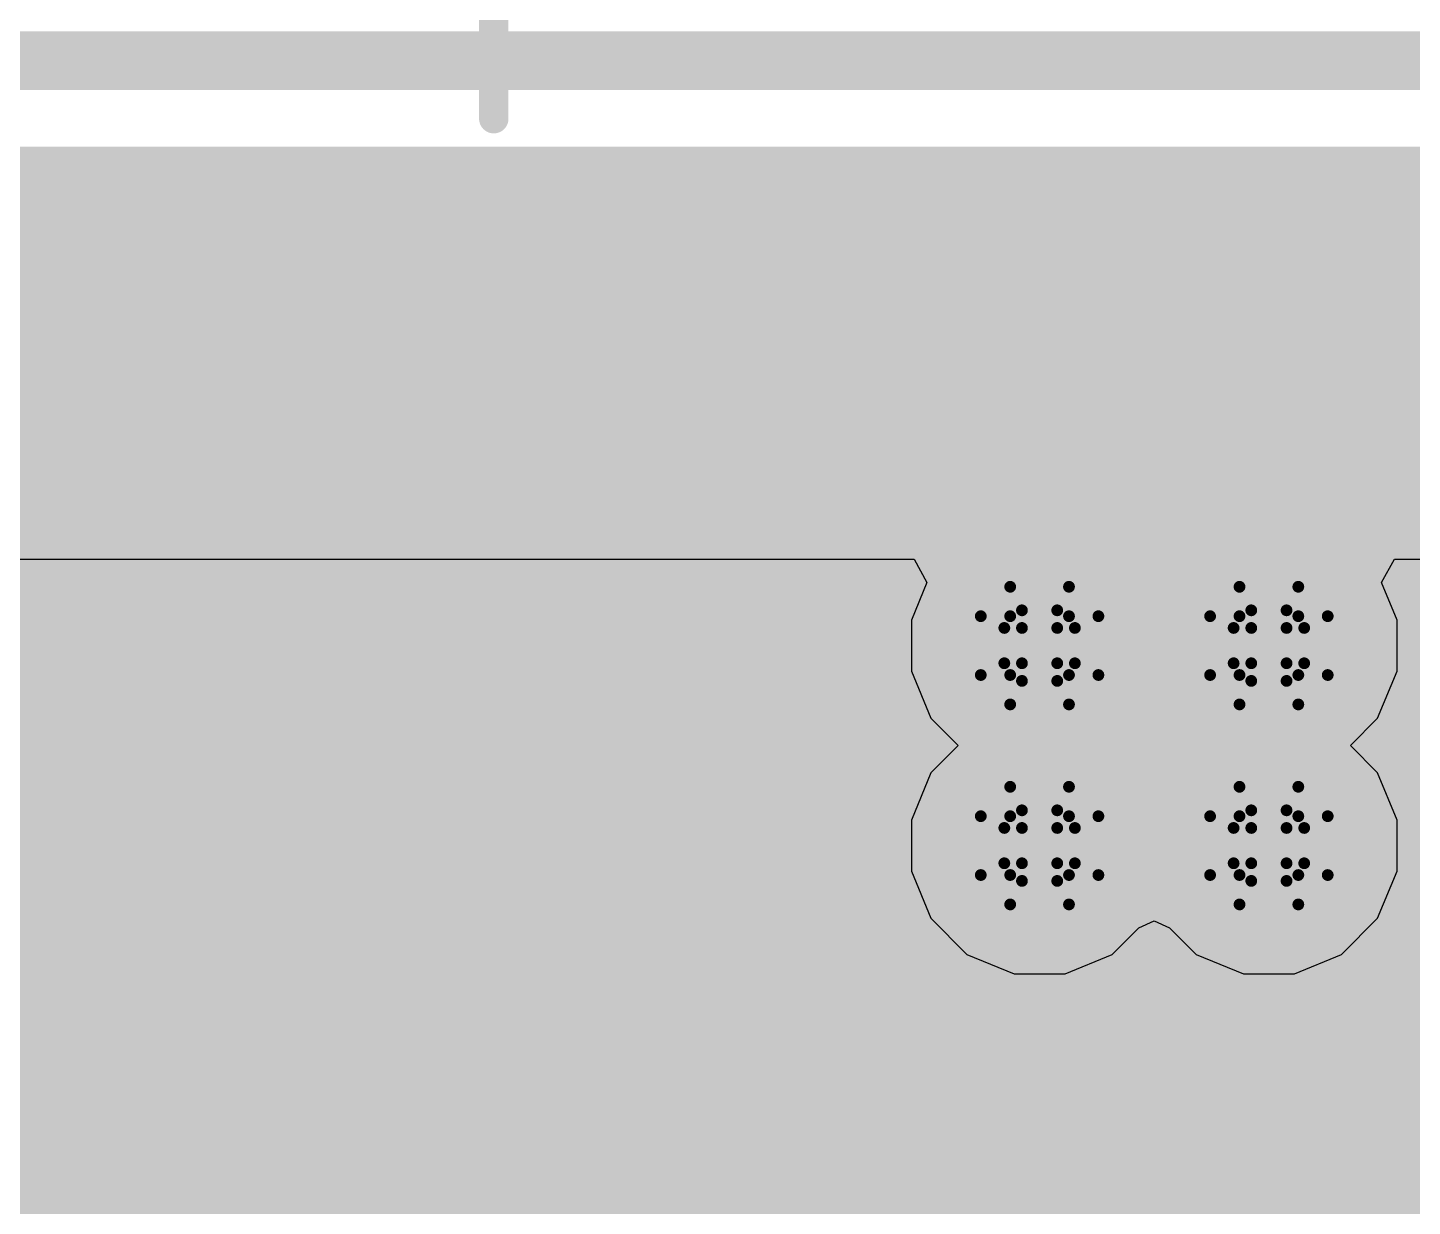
# Model space of a CAD drawing. Header units: inches. Extents: x -4 to 5258, y -4 to 5281.
# Drawn here: x 78.42 to 84.4, y 35.45 to 40.54 of the extents above; entities that cross this region are included whole.
import ezdxf

# ---------------------------------------------------------------- set-up
doc = ezdxf.new("R2010")
doc.units = ezdxf.units.IN
for name, color, linetype in [('Bottom Layer', 5, 'Continuous'), ('Bottom Solder', 6, 'Continuous'), ('Drill Drawing', 1, 'Continuous'), ('Layer 1', 16, 'Continuous'), ('Layer 2', 76, 'Continuous'), ('Top Layer', 1, 'Continuous'), ('Top Overlay', 2, 'Continuous'), ('Top Paste', 8, 'Continuous'), ('Top Solder', 216, 'Continuous'), ('Via Holes', 16, 'Continuous')]:
    doc.layers.add(name, color=color, linetype=linetype)

# ---------------------------------------------------------------- blocks, each defined once
blk = doc.blocks.new('SVZ1VM101E09E00RAXXX_263')
at = {"layer": 'Top Layer'}
blk.add_hatch(color=1, dxfattribs=at).paths.add_polyline_path([(0.92, 0.6), (4.42, 0.6), (4.42, -0.6), (0.92, -0.6)])
at = {"layer": 'Top Paste'}
blk.add_hatch(color=8, dxfattribs=at).paths.add_polyline_path([(0.92, 0.6), (4.42, 0.6), (4.42, -0.6), (0.92, -0.6)])
at = {"layer": 'Top Solder'}
blk.add_hatch(color=216, dxfattribs=at).paths.add_polyline_path([(0.8692, 0.6508), (4.4708, 0.6508), (4.4708, -0.6508), (0.8692, -0.6508)])
at = {"layer": 'Top Overlay'}
for points in [[(3.302, 0.8311, 0.127, 0.127, 0), (3.302, 3.302, 0.127, 0.127, 0)], [(3.302, -3.302, 0.127, 0.127, 0), (3.302, -0.8311, 0.127, 0.127, 0)], [(-2.032, -3.302, 0.127, 0.127, 0), (3.302, -3.302, 0.127, 0.127, 0)]]:
    blk.add_lwpolyline(points, format="xyseb", dxfattribs=at)
for points in [[(3.2702, 0.8311, 0.0635, 0.0635, 1), (3.3338, 0.8311, 0.0635, 0.0635, 1)], [(3.2702, -0.8311, 0.0635, 0.0635, 1), (3.3338, -0.8311, 0.0635, 0.0635, 1)], [(3.2702, -3.302, 0.0635, 0.0635, 1), (3.3338, -3.302, 0.0635, 0.0635, 1)], [(3.2702, -3.302, 0.0635, 0.0635, 1), (3.3338, -3.302, 0.0635, 0.0635, 1)]]:
    blk.add_lwpolyline(points, format="xyseb", close=True, dxfattribs=at)

msp = doc.modelspace()

# ---------------------------------------------------------------- hatches: boundary and pattern name
at = {"layer": 'Bottom Layer'}
h = msp.add_hatch(color=5, dxfattribs=at)
edge = h.paths.add_edge_path()
edge.add_arc((82.7924, 37.8691), 0.3, 0, 360)
h = msp.add_hatch(color=5, dxfattribs=at)
edge = h.paths.add_edge_path()
edge.add_arc((83.783, 37.8691), 0.3, 0, 360)
h = msp.add_hatch(color=5, dxfattribs=at)
edge = h.paths.add_edge_path()
edge.add_arc((82.7924, 37.0055), 0.3, 0, 360)
h = msp.add_hatch(color=5, dxfattribs=at)
edge = h.paths.add_edge_path()
edge.add_arc((83.783, 37.0055), 0.3, 0, 360)
at = {"layer": 'Bottom Solder'}
h = msp.add_hatch(color=6, dxfattribs=at)
edge = h.paths.add_edge_path()
edge.add_arc((82.7924, 37.8691), 0.4016, 0, 360)
h = msp.add_hatch(color=6, dxfattribs=at)
edge = h.paths.add_edge_path()
edge.add_arc((83.783, 37.8691), 0.4016, 0, 360)
h = msp.add_hatch(color=6, dxfattribs=at)
edge = h.paths.add_edge_path()
edge.add_arc((82.7924, 37.0055), 0.4016, 0, 360)
h = msp.add_hatch(color=6, dxfattribs=at)
edge = h.paths.add_edge_path()
edge.add_arc((83.783, 37.0055), 0.4016, 0, 360)
at = {"layer": 'Layer 1'}
h = msp.add_hatch(color=16, dxfattribs=at)
edge = h.paths.add_edge_path()
edge.add_arc((82.7924, 37.8691), 0.3, 0, 360)
h = msp.add_hatch(color=16, dxfattribs=at)
edge = h.paths.add_edge_path()
edge.add_arc((83.783, 37.8691), 0.3, 0, 360)
h = msp.add_hatch(color=16, dxfattribs=at)
edge = h.paths.add_edge_path()
edge.add_arc((82.7924, 37.0055), 0.3, 0, 360)
h = msp.add_hatch(color=16, dxfattribs=at)
edge = h.paths.add_edge_path()
edge.add_arc((83.783, 37.0055), 0.3, 0, 360)
at = {"layer": 'Layer 2'}
h = msp.add_hatch(color=76, dxfattribs=at)
edge = h.paths.add_edge_path()
edge.add_arc((82.7924, 37.8691), 0.3, 0, 360)
h = msp.add_hatch(color=76, dxfattribs=at)
edge = h.paths.add_edge_path()
edge.add_arc((83.783, 37.8691), 0.3, 0, 360)
h = msp.add_hatch(color=76, dxfattribs=at)
edge = h.paths.add_edge_path()
edge.add_arc((82.7924, 37.0055), 0.3, 0, 360)
h = msp.add_hatch(color=76, dxfattribs=at)
edge = h.paths.add_edge_path()
edge.add_arc((83.783, 37.0055), 0.3, 0, 360)
at = {"layer": 'Top Layer'}
msp.add_hatch(color=1, dxfattribs=at).paths.add_polyline_path([(84.4678, 39.9132), (76.8809, 39.9132), (76.8809, 31.1401), (84.4678, 31.1401)])
h = msp.add_hatch(color=1, dxfattribs=at)
edge = h.paths.add_edge_path()
edge.add_arc((82.7924, 37.8691), 0.3, 0, 360)
h = msp.add_hatch(color=1, dxfattribs=at)
edge = h.paths.add_edge_path()
edge.add_arc((83.783, 37.8691), 0.3, 0, 360)
h = msp.add_hatch(color=1, dxfattribs=at)
edge = h.paths.add_edge_path()
edge.add_arc((82.7924, 37.0055), 0.3, 0, 360)
h = msp.add_hatch(color=1, dxfattribs=at)
edge = h.paths.add_edge_path()
edge.add_arc((83.783, 37.0055), 0.3, 0, 360)
at = {"layer": 'Top Solder'}
h = msp.add_hatch(color=216, dxfattribs=at)
edge = h.paths.add_edge_path()
edge.add_arc((82.7924, 37.8691), 0.4016, 0, 360)
h = msp.add_hatch(color=216, dxfattribs=at)
edge = h.paths.add_edge_path()
edge.add_arc((83.783, 37.8691), 0.4016, 0, 360)
h = msp.add_hatch(color=216, dxfattribs=at)
edge = h.paths.add_edge_path()
edge.add_arc((82.7924, 37.0055), 0.4016, 0, 360)
h = msp.add_hatch(color=216, dxfattribs=at)
edge = h.paths.add_edge_path()
edge.add_arc((83.783, 37.0055), 0.4016, 0, 360)
at = {"layer": 'Via Holes'}
h = msp.add_hatch(color=7, dxfattribs=at)
edge = h.paths.add_edge_path()
edge.add_arc((82.7924, 37.8691), 0.15, 0, 360)
h = msp.add_hatch(color=7, dxfattribs=at)
edge = h.paths.add_edge_path()
edge.add_arc((83.783, 37.8691), 0.15, 0, 360)
h = msp.add_hatch(color=7, dxfattribs=at)
edge = h.paths.add_edge_path()
edge.add_arc((82.7924, 37.0055), 0.15, 0, 360)
h = msp.add_hatch(color=7, dxfattribs=at)
edge = h.paths.add_edge_path()
edge.add_arc((83.783, 37.0055), 0.15, 0, 360)

# ---------------------------------------------------------------- linework, layer by layer
at = {"layer": 'Drill Drawing'}
for points in [[(82.6654, 37.9961, 0.0508, 0.0508, 0), (82.6654, 38.1231, 0.0508, 0.0508, 0)], [(82.6654, 38.1231, 0.0508, 0.0508, 0), (82.9194, 38.1231, 0.0508, 0.0508, 0)], [(82.9194, 37.9961, 0.0508, 0.0508, 0), (82.9194, 38.1231, 0.0508, 0.0508, 0)], [(83.656, 37.9961, 0.0508, 0.0508, 0), (83.656, 38.1231, 0.0508, 0.0508, 0)], [(83.656, 38.1231, 0.0508, 0.0508, 0), (83.91, 38.1231, 0.0508, 0.0508, 0)], [(83.91, 37.9961, 0.0508, 0.0508, 0), (83.91, 38.1231, 0.0508, 0.0508, 0)], [(82.7162, 37.9453, 0.0508, 0.0508, 0), (82.7162, 38.0215, 0.0508, 0.0508, 0)], [(82.7162, 38.0215, 0.0508, 0.0508, 0), (82.8686, 38.0215, 0.0508, 0.0508, 0)], [(82.8686, 37.9453, 0.0508, 0.0508, 0), (82.8686, 38.0215, 0.0508, 0.0508, 0)], [(83.7068, 37.9453, 0.0508, 0.0508, 0), (83.7068, 38.0215, 0.0508, 0.0508, 0)], [(83.7068, 38.0215, 0.0508, 0.0508, 0), (83.8592, 38.0215, 0.0508, 0.0508, 0)], [(83.8592, 37.9453, 0.0508, 0.0508, 0), (83.8592, 38.0215, 0.0508, 0.0508, 0)], [(82.5384, 37.7421, 0.0508, 0.0508, 0), (82.5384, 37.9961, 0.0508, 0.0508, 0)], [(82.5384, 37.9961, 0.0508, 0.0508, 0), (82.6654, 37.9961, 0.0508, 0.0508, 0)], [(82.9194, 37.9961, 0.0508, 0.0508, 0), (83.0464, 37.9961, 0.0508, 0.0508, 0)], [(83.0464, 37.7421, 0.0508, 0.0508, 0), (83.0464, 37.9961, 0.0508, 0.0508, 0)], [(83.529, 37.7421, 0.0508, 0.0508, 0), (83.529, 37.9961, 0.0508, 0.0508, 0)], [(83.529, 37.9961, 0.0508, 0.0508, 0), (83.656, 37.9961, 0.0508, 0.0508, 0)], [(83.91, 37.9961, 0.0508, 0.0508, 0), (84.037, 37.9961, 0.0508, 0.0508, 0)], [(84.037, 37.7421, 0.0508, 0.0508, 0), (84.037, 37.9961, 0.0508, 0.0508, 0)], [(82.64, 37.7929, 0.0508, 0.0508, 0), (82.64, 37.9453, 0.0508, 0.0508, 0)], [(82.64, 37.9453, 0.0508, 0.0508, 0), (82.7162, 37.9453, 0.0508, 0.0508, 0)], [(82.8686, 37.9453, 0.0508, 0.0508, 0), (82.9448, 37.9453, 0.0508, 0.0508, 0)], [(82.9448, 37.7929, 0.0508, 0.0508, 0), (82.9448, 37.9453, 0.0508, 0.0508, 0)], [(83.6306, 37.7929, 0.0508, 0.0508, 0), (83.6306, 37.9453, 0.0508, 0.0508, 0)], [(83.6306, 37.9453, 0.0508, 0.0508, 0), (83.7068, 37.9453, 0.0508, 0.0508, 0)], [(83.8592, 37.9453, 0.0508, 0.0508, 0), (83.9354, 37.9453, 0.0508, 0.0508, 0)], [(83.9354, 37.7929, 0.0508, 0.0508, 0), (83.9354, 37.9453, 0.0508, 0.0508, 0)], [(82.64, 37.7929, 0.0508, 0.0508, 0), (82.7162, 37.7929, 0.0508, 0.0508, 0)], [(82.7162, 37.7167, 0.0508, 0.0508, 0), (82.7162, 37.7929, 0.0508, 0.0508, 0)], [(82.8686, 37.7929, 0.0508, 0.0508, 0), (82.9448, 37.7929, 0.0508, 0.0508, 0)], [(82.8686, 37.7167, 0.0508, 0.0508, 0), (82.8686, 37.7929, 0.0508, 0.0508, 0)], [(83.6306, 37.7929, 0.0508, 0.0508, 0), (83.7068, 37.7929, 0.0508, 0.0508, 0)], [(83.7068, 37.7167, 0.0508, 0.0508, 0), (83.7068, 37.7929, 0.0508, 0.0508, 0)], [(83.8592, 37.7929, 0.0508, 0.0508, 0), (83.9354, 37.7929, 0.0508, 0.0508, 0)], [(83.8592, 37.7167, 0.0508, 0.0508, 0), (83.8592, 37.7929, 0.0508, 0.0508, 0)], [(82.5384, 37.7421, 0.0508, 0.0508, 0), (82.6654, 37.7421, 0.0508, 0.0508, 0)], [(82.6654, 37.6151, 0.0508, 0.0508, 0), (82.6654, 37.7421, 0.0508, 0.0508, 0)], [(82.7162, 37.7167, 0.0508, 0.0508, 0), (82.8686, 37.7167, 0.0508, 0.0508, 0)], [(82.9194, 37.7421, 0.0508, 0.0508, 0), (83.0464, 37.7421, 0.0508, 0.0508, 0)], [(82.9194, 37.6151, 0.0508, 0.0508, 0), (82.9194, 37.7421, 0.0508, 0.0508, 0)], [(83.529, 37.7421, 0.0508, 0.0508, 0), (83.656, 37.7421, 0.0508, 0.0508, 0)], [(83.656, 37.6151, 0.0508, 0.0508, 0), (83.656, 37.7421, 0.0508, 0.0508, 0)], [(83.7068, 37.7167, 0.0508, 0.0508, 0), (83.8592, 37.7167, 0.0508, 0.0508, 0)], [(83.91, 37.7421, 0.0508, 0.0508, 0), (84.037, 37.7421, 0.0508, 0.0508, 0)], [(83.91, 37.6151, 0.0508, 0.0508, 0), (83.91, 37.7421, 0.0508, 0.0508, 0)], [(82.6654, 37.6151, 0.0508, 0.0508, 0), (82.9194, 37.6151, 0.0508, 0.0508, 0)], [(83.656, 37.6151, 0.0508, 0.0508, 0), (83.91, 37.6151, 0.0508, 0.0508, 0)], [(82.6654, 37.1325, 0.0508, 0.0508, 0), (82.6654, 37.2595, 0.0508, 0.0508, 0)], [(82.6654, 37.2595, 0.0508, 0.0508, 0), (82.9194, 37.2595, 0.0508, 0.0508, 0)], [(82.9194, 37.1325, 0.0508, 0.0508, 0), (82.9194, 37.2595, 0.0508, 0.0508, 0)], [(83.656, 37.1325, 0.0508, 0.0508, 0), (83.656, 37.2595, 0.0508, 0.0508, 0)], [(83.656, 37.2595, 0.0508, 0.0508, 0), (83.91, 37.2595, 0.0508, 0.0508, 0)], [(83.91, 37.1325, 0.0508, 0.0508, 0), (83.91, 37.2595, 0.0508, 0.0508, 0)], [(82.5384, 36.8785, 0.0508, 0.0508, 0), (82.5384, 37.1325, 0.0508, 0.0508, 0)], [(82.5384, 37.1325, 0.0508, 0.0508, 0), (82.6654, 37.1325, 0.0508, 0.0508, 0)], [(82.7162, 37.0817, 0.0508, 0.0508, 0), (82.7162, 37.1579, 0.0508, 0.0508, 0)], [(82.7162, 37.1579, 0.0508, 0.0508, 0), (82.8686, 37.1579, 0.0508, 0.0508, 0)], [(82.8686, 37.0817, 0.0508, 0.0508, 0), (82.8686, 37.1579, 0.0508, 0.0508, 0)], [(82.9194, 37.1325, 0.0508, 0.0508, 0), (83.0464, 37.1325, 0.0508, 0.0508, 0)], [(83.0464, 36.8785, 0.0508, 0.0508, 0), (83.0464, 37.1325, 0.0508, 0.0508, 0)], [(83.529, 36.8785, 0.0508, 0.0508, 0), (83.529, 37.1325, 0.0508, 0.0508, 0)], [(83.529, 37.1325, 0.0508, 0.0508, 0), (83.656, 37.1325, 0.0508, 0.0508, 0)], [(83.7068, 37.0817, 0.0508, 0.0508, 0), (83.7068, 37.1579, 0.0508, 0.0508, 0)], [(83.7068, 37.1579, 0.0508, 0.0508, 0), (83.8592, 37.1579, 0.0508, 0.0508, 0)], [(83.8592, 37.0817, 0.0508, 0.0508, 0), (83.8592, 37.1579, 0.0508, 0.0508, 0)], [(83.91, 37.1325, 0.0508, 0.0508, 0), (84.037, 37.1325, 0.0508, 0.0508, 0)], [(84.037, 36.8785, 0.0508, 0.0508, 0), (84.037, 37.1325, 0.0508, 0.0508, 0)], [(82.64, 36.9293, 0.0508, 0.0508, 0), (82.64, 37.0817, 0.0508, 0.0508, 0)], [(82.64, 37.0817, 0.0508, 0.0508, 0), (82.7162, 37.0817, 0.0508, 0.0508, 0)], [(82.8686, 37.0817, 0.0508, 0.0508, 0), (82.9448, 37.0817, 0.0508, 0.0508, 0)], [(82.9448, 36.9293, 0.0508, 0.0508, 0), (82.9448, 37.0817, 0.0508, 0.0508, 0)], [(83.6306, 36.9293, 0.0508, 0.0508, 0), (83.6306, 37.0817, 0.0508, 0.0508, 0)], [(83.6306, 37.0817, 0.0508, 0.0508, 0), (83.7068, 37.0817, 0.0508, 0.0508, 0)], [(83.8592, 37.0817, 0.0508, 0.0508, 0), (83.9354, 37.0817, 0.0508, 0.0508, 0)], [(83.9354, 36.9293, 0.0508, 0.0508, 0), (83.9354, 37.0817, 0.0508, 0.0508, 0)], [(82.5384, 36.8785, 0.0508, 0.0508, 0), (82.6654, 36.8785, 0.0508, 0.0508, 0)], [(82.64, 36.9293, 0.0508, 0.0508, 0), (82.7162, 36.9293, 0.0508, 0.0508, 0)], [(82.6654, 36.7515, 0.0508, 0.0508, 0), (82.6654, 36.8785, 0.0508, 0.0508, 0)], [(82.7162, 36.8531, 0.0508, 0.0508, 0), (82.7162, 36.9293, 0.0508, 0.0508, 0)], [(82.8686, 36.9293, 0.0508, 0.0508, 0), (82.9448, 36.9293, 0.0508, 0.0508, 0)], [(82.8686, 36.8531, 0.0508, 0.0508, 0), (82.8686, 36.9293, 0.0508, 0.0508, 0)], [(82.9194, 36.8785, 0.0508, 0.0508, 0), (83.0464, 36.8785, 0.0508, 0.0508, 0)], [(82.9194, 36.7515, 0.0508, 0.0508, 0), (82.9194, 36.8785, 0.0508, 0.0508, 0)], [(83.529, 36.8785, 0.0508, 0.0508, 0), (83.656, 36.8785, 0.0508, 0.0508, 0)], [(83.6306, 36.9293, 0.0508, 0.0508, 0), (83.7068, 36.9293, 0.0508, 0.0508, 0)], [(83.656, 36.7515, 0.0508, 0.0508, 0), (83.656, 36.8785, 0.0508, 0.0508, 0)], [(83.7068, 36.8531, 0.0508, 0.0508, 0), (83.7068, 36.9293, 0.0508, 0.0508, 0)], [(83.8592, 36.9293, 0.0508, 0.0508, 0), (83.9354, 36.9293, 0.0508, 0.0508, 0)], [(83.8592, 36.8531, 0.0508, 0.0508, 0), (83.8592, 36.9293, 0.0508, 0.0508, 0)], [(83.91, 36.8785, 0.0508, 0.0508, 0), (84.037, 36.8785, 0.0508, 0.0508, 0)], [(83.91, 36.7515, 0.0508, 0.0508, 0), (83.91, 36.8785, 0.0508, 0.0508, 0)], [(82.7162, 36.8531, 0.0508, 0.0508, 0), (82.8686, 36.8531, 0.0508, 0.0508, 0)], [(83.7068, 36.8531, 0.0508, 0.0508, 0), (83.8592, 36.8531, 0.0508, 0.0508, 0)], [(82.6654, 36.7515, 0.0508, 0.0508, 0), (82.9194, 36.7515, 0.0508, 0.0508, 0)], [(83.656, 36.7515, 0.0508, 0.0508, 0), (83.91, 36.7515, 0.0508, 0.0508, 0)]]:
    msp.add_lwpolyline(points, format="xyseb", dxfattribs=at)
for points in [[(82.6527, 38.1231, 0.0254, 0.0254, 1), (82.6781, 38.1231, 0.0254, 0.0254, 1)], [(82.6527, 38.1231, 0.0254, 0.0254, 1), (82.6781, 38.1231, 0.0254, 0.0254, 1)], [(82.9067, 38.1231, 0.0254, 0.0254, 1), (82.9321, 38.1231, 0.0254, 0.0254, 1)], [(82.9067, 38.1231, 0.0254, 0.0254, 1), (82.9321, 38.1231, 0.0254, 0.0254, 1)], [(83.6433, 38.1231, 0.0254, 0.0254, 1), (83.6687, 38.1231, 0.0254, 0.0254, 1)], [(83.6433, 38.1231, 0.0254, 0.0254, 1), (83.6687, 38.1231, 0.0254, 0.0254, 1)], [(83.8973, 38.1231, 0.0254, 0.0254, 1), (83.9227, 38.1231, 0.0254, 0.0254, 1)], [(83.8973, 38.1231, 0.0254, 0.0254, 1), (83.9227, 38.1231, 0.0254, 0.0254, 1)], [(82.7035, 38.0215, 0.0254, 0.0254, 1), (82.7289, 38.0215, 0.0254, 0.0254, 1)], [(82.7035, 38.0215, 0.0254, 0.0254, 1), (82.7289, 38.0215, 0.0254, 0.0254, 1)], [(82.8559, 38.0215, 0.0254, 0.0254, 1), (82.8813, 38.0215, 0.0254, 0.0254, 1)], [(82.8559, 38.0215, 0.0254, 0.0254, 1), (82.8813, 38.0215, 0.0254, 0.0254, 1)], [(83.6941, 38.0215, 0.0254, 0.0254, 1), (83.7195, 38.0215, 0.0254, 0.0254, 1)], [(83.6941, 38.0215, 0.0254, 0.0254, 1), (83.7195, 38.0215, 0.0254, 0.0254, 1)], [(83.8465, 38.0215, 0.0254, 0.0254, 1), (83.8719, 38.0215, 0.0254, 0.0254, 1)], [(83.8465, 38.0215, 0.0254, 0.0254, 1), (83.8719, 38.0215, 0.0254, 0.0254, 1)], [(82.5257, 37.9961, 0.0254, 0.0254, 1), (82.5511, 37.9961, 0.0254, 0.0254, 1)], [(82.5257, 37.9961, 0.0254, 0.0254, 1), (82.5511, 37.9961, 0.0254, 0.0254, 1)], [(82.6527, 37.9961, 0.0254, 0.0254, 1), (82.6781, 37.9961, 0.0254, 0.0254, 1)], [(82.6527, 37.9961, 0.0254, 0.0254, 1), (82.6781, 37.9961, 0.0254, 0.0254, 1)], [(82.9067, 37.9961, 0.0254, 0.0254, 1), (82.9321, 37.9961, 0.0254, 0.0254, 1)], [(82.9067, 37.9961, 0.0254, 0.0254, 1), (82.9321, 37.9961, 0.0254, 0.0254, 1)], [(83.0337, 37.9961, 0.0254, 0.0254, 1), (83.0591, 37.9961, 0.0254, 0.0254, 1)], [(83.0337, 37.9961, 0.0254, 0.0254, 1), (83.0591, 37.9961, 0.0254, 0.0254, 1)], [(83.5163, 37.9961, 0.0254, 0.0254, 1), (83.5417, 37.9961, 0.0254, 0.0254, 1)], [(83.5163, 37.9961, 0.0254, 0.0254, 1), (83.5417, 37.9961, 0.0254, 0.0254, 1)], [(83.6433, 37.9961, 0.0254, 0.0254, 1), (83.6687, 37.9961, 0.0254, 0.0254, 1)], [(83.6433, 37.9961, 0.0254, 0.0254, 1), (83.6687, 37.9961, 0.0254, 0.0254, 1)], [(83.8973, 37.9961, 0.0254, 0.0254, 1), (83.9227, 37.9961, 0.0254, 0.0254, 1)], [(83.8973, 37.9961, 0.0254, 0.0254, 1), (83.9227, 37.9961, 0.0254, 0.0254, 1)], [(84.0243, 37.9961, 0.0254, 0.0254, 1), (84.0497, 37.9961, 0.0254, 0.0254, 1)], [(84.0243, 37.9961, 0.0254, 0.0254, 1), (84.0497, 37.9961, 0.0254, 0.0254, 1)], [(82.6273, 37.9453, 0.0254, 0.0254, 1), (82.6527, 37.9453, 0.0254, 0.0254, 1)], [(82.6273, 37.9453, 0.0254, 0.0254, 1), (82.6527, 37.9453, 0.0254, 0.0254, 1)], [(82.7035, 37.9453, 0.0254, 0.0254, 1), (82.7289, 37.9453, 0.0254, 0.0254, 1)], [(82.7035, 37.9453, 0.0254, 0.0254, 1), (82.7289, 37.9453, 0.0254, 0.0254, 1)], [(82.8559, 37.9453, 0.0254, 0.0254, 1), (82.8813, 37.9453, 0.0254, 0.0254, 1)], [(82.8559, 37.9453, 0.0254, 0.0254, 1), (82.8813, 37.9453, 0.0254, 0.0254, 1)], [(82.9321, 37.9453, 0.0254, 0.0254, 1), (82.9575, 37.9453, 0.0254, 0.0254, 1)], [(82.9321, 37.9453, 0.0254, 0.0254, 1), (82.9575, 37.9453, 0.0254, 0.0254, 1)], [(83.6179, 37.9453, 0.0254, 0.0254, 1), (83.6433, 37.9453, 0.0254, 0.0254, 1)], [(83.6179, 37.9453, 0.0254, 0.0254, 1), (83.6433, 37.9453, 0.0254, 0.0254, 1)], [(83.6941, 37.9453, 0.0254, 0.0254, 1), (83.7195, 37.9453, 0.0254, 0.0254, 1)], [(83.6941, 37.9453, 0.0254, 0.0254, 1), (83.7195, 37.9453, 0.0254, 0.0254, 1)], [(83.8465, 37.9453, 0.0254, 0.0254, 1), (83.8719, 37.9453, 0.0254, 0.0254, 1)], [(83.8465, 37.9453, 0.0254, 0.0254, 1), (83.8719, 37.9453, 0.0254, 0.0254, 1)], [(83.9227, 37.9453, 0.0254, 0.0254, 1), (83.9481, 37.9453, 0.0254, 0.0254, 1)], [(83.9227, 37.9453, 0.0254, 0.0254, 1), (83.9481, 37.9453, 0.0254, 0.0254, 1)], [(82.6273, 37.7929, 0.0254, 0.0254, 1), (82.6527, 37.7929, 0.0254, 0.0254, 1)], [(82.6273, 37.7929, 0.0254, 0.0254, 1), (82.6527, 37.7929, 0.0254, 0.0254, 1)], [(82.7035, 37.7929, 0.0254, 0.0254, 1), (82.7289, 37.7929, 0.0254, 0.0254, 1)], [(82.7035, 37.7929, 0.0254, 0.0254, 1), (82.7289, 37.7929, 0.0254, 0.0254, 1)], [(82.8559, 37.7929, 0.0254, 0.0254, 1), (82.8813, 37.7929, 0.0254, 0.0254, 1)], [(82.8559, 37.7929, 0.0254, 0.0254, 1), (82.8813, 37.7929, 0.0254, 0.0254, 1)], [(82.9321, 37.7929, 0.0254, 0.0254, 1), (82.9575, 37.7929, 0.0254, 0.0254, 1)], [(82.9321, 37.7929, 0.0254, 0.0254, 1), (82.9575, 37.7929, 0.0254, 0.0254, 1)], [(83.6179, 37.7929, 0.0254, 0.0254, 1), (83.6433, 37.7929, 0.0254, 0.0254, 1)], [(83.6179, 37.7929, 0.0254, 0.0254, 1), (83.6433, 37.7929, 0.0254, 0.0254, 1)], [(83.6941, 37.7929, 0.0254, 0.0254, 1), (83.7195, 37.7929, 0.0254, 0.0254, 1)], [(83.6941, 37.7929, 0.0254, 0.0254, 1), (83.7195, 37.7929, 0.0254, 0.0254, 1)], [(83.8465, 37.7929, 0.0254, 0.0254, 1), (83.8719, 37.7929, 0.0254, 0.0254, 1)], [(83.8465, 37.7929, 0.0254, 0.0254, 1), (83.8719, 37.7929, 0.0254, 0.0254, 1)], [(83.9227, 37.7929, 0.0254, 0.0254, 1), (83.9481, 37.7929, 0.0254, 0.0254, 1)], [(83.9227, 37.7929, 0.0254, 0.0254, 1), (83.9481, 37.7929, 0.0254, 0.0254, 1)], [(82.5257, 37.7421, 0.0254, 0.0254, 1), (82.5511, 37.7421, 0.0254, 0.0254, 1)], [(82.5257, 37.7421, 0.0254, 0.0254, 1), (82.5511, 37.7421, 0.0254, 0.0254, 1)], [(82.6527, 37.7421, 0.0254, 0.0254, 1), (82.6781, 37.7421, 0.0254, 0.0254, 1)], [(82.6527, 37.7421, 0.0254, 0.0254, 1), (82.6781, 37.7421, 0.0254, 0.0254, 1)], [(82.7035, 37.7167, 0.0254, 0.0254, 1), (82.7289, 37.7167, 0.0254, 0.0254, 1)], [(82.7035, 37.7167, 0.0254, 0.0254, 1), (82.7289, 37.7167, 0.0254, 0.0254, 1)], [(82.8559, 37.7167, 0.0254, 0.0254, 1), (82.8813, 37.7167, 0.0254, 0.0254, 1)], [(82.8559, 37.7167, 0.0254, 0.0254, 1), (82.8813, 37.7167, 0.0254, 0.0254, 1)], [(82.9067, 37.7421, 0.0254, 0.0254, 1), (82.9321, 37.7421, 0.0254, 0.0254, 1)], [(82.9067, 37.7421, 0.0254, 0.0254, 1), (82.9321, 37.7421, 0.0254, 0.0254, 1)], [(83.0337, 37.7421, 0.0254, 0.0254, 1), (83.0591, 37.7421, 0.0254, 0.0254, 1)], [(83.0337, 37.7421, 0.0254, 0.0254, 1), (83.0591, 37.7421, 0.0254, 0.0254, 1)], [(83.5163, 37.7421, 0.0254, 0.0254, 1), (83.5417, 37.7421, 0.0254, 0.0254, 1)], [(83.5163, 37.7421, 0.0254, 0.0254, 1), (83.5417, 37.7421, 0.0254, 0.0254, 1)], [(83.6433, 37.7421, 0.0254, 0.0254, 1), (83.6687, 37.7421, 0.0254, 0.0254, 1)], [(83.6433, 37.7421, 0.0254, 0.0254, 1), (83.6687, 37.7421, 0.0254, 0.0254, 1)], [(83.6941, 37.7167, 0.0254, 0.0254, 1), (83.7195, 37.7167, 0.0254, 0.0254, 1)], [(83.6941, 37.7167, 0.0254, 0.0254, 1), (83.7195, 37.7167, 0.0254, 0.0254, 1)], [(83.8465, 37.7167, 0.0254, 0.0254, 1), (83.8719, 37.7167, 0.0254, 0.0254, 1)], [(83.8465, 37.7167, 0.0254, 0.0254, 1), (83.8719, 37.7167, 0.0254, 0.0254, 1)], [(83.8973, 37.7421, 0.0254, 0.0254, 1), (83.9227, 37.7421, 0.0254, 0.0254, 1)], [(83.8973, 37.7421, 0.0254, 0.0254, 1), (83.9227, 37.7421, 0.0254, 0.0254, 1)], [(84.0243, 37.7421, 0.0254, 0.0254, 1), (84.0497, 37.7421, 0.0254, 0.0254, 1)], [(84.0243, 37.7421, 0.0254, 0.0254, 1), (84.0497, 37.7421, 0.0254, 0.0254, 1)], [(82.6527, 37.6151, 0.0254, 0.0254, 1), (82.6781, 37.6151, 0.0254, 0.0254, 1)], [(82.6527, 37.6151, 0.0254, 0.0254, 1), (82.6781, 37.6151, 0.0254, 0.0254, 1)], [(82.9067, 37.6151, 0.0254, 0.0254, 1), (82.9321, 37.6151, 0.0254, 0.0254, 1)], [(82.9067, 37.6151, 0.0254, 0.0254, 1), (82.9321, 37.6151, 0.0254, 0.0254, 1)], [(83.6433, 37.6151, 0.0254, 0.0254, 1), (83.6687, 37.6151, 0.0254, 0.0254, 1)], [(83.6433, 37.6151, 0.0254, 0.0254, 1), (83.6687, 37.6151, 0.0254, 0.0254, 1)], [(83.8973, 37.6151, 0.0254, 0.0254, 1), (83.9227, 37.6151, 0.0254, 0.0254, 1)], [(83.8973, 37.6151, 0.0254, 0.0254, 1), (83.9227, 37.6151, 0.0254, 0.0254, 1)], [(82.6527, 37.2595, 0.0254, 0.0254, 1), (82.6781, 37.2595, 0.0254, 0.0254, 1)], [(82.6527, 37.2595, 0.0254, 0.0254, 1), (82.6781, 37.2595, 0.0254, 0.0254, 1)], [(82.9067, 37.2595, 0.0254, 0.0254, 1), (82.9321, 37.2595, 0.0254, 0.0254, 1)], [(82.9067, 37.2595, 0.0254, 0.0254, 1), (82.9321, 37.2595, 0.0254, 0.0254, 1)], [(83.6433, 37.2595, 0.0254, 0.0254, 1), (83.6687, 37.2595, 0.0254, 0.0254, 1)], [(83.6433, 37.2595, 0.0254, 0.0254, 1), (83.6687, 37.2595, 0.0254, 0.0254, 1)], [(83.8973, 37.2595, 0.0254, 0.0254, 1), (83.9227, 37.2595, 0.0254, 0.0254, 1)], [(83.8973, 37.2595, 0.0254, 0.0254, 1), (83.9227, 37.2595, 0.0254, 0.0254, 1)], [(82.5257, 37.1325, 0.0254, 0.0254, 1), (82.5511, 37.1325, 0.0254, 0.0254, 1)], [(82.5257, 37.1325, 0.0254, 0.0254, 1), (82.5511, 37.1325, 0.0254, 0.0254, 1)], [(82.6527, 37.1325, 0.0254, 0.0254, 1), (82.6781, 37.1325, 0.0254, 0.0254, 1)], [(82.6527, 37.1325, 0.0254, 0.0254, 1), (82.6781, 37.1325, 0.0254, 0.0254, 1)], [(82.7035, 37.1579, 0.0254, 0.0254, 1), (82.7289, 37.1579, 0.0254, 0.0254, 1)], [(82.7035, 37.1579, 0.0254, 0.0254, 1), (82.7289, 37.1579, 0.0254, 0.0254, 1)], [(82.8559, 37.1579, 0.0254, 0.0254, 1), (82.8813, 37.1579, 0.0254, 0.0254, 1)], [(82.8559, 37.1579, 0.0254, 0.0254, 1), (82.8813, 37.1579, 0.0254, 0.0254, 1)], [(82.9067, 37.1325, 0.0254, 0.0254, 1), (82.9321, 37.1325, 0.0254, 0.0254, 1)], [(82.9067, 37.1325, 0.0254, 0.0254, 1), (82.9321, 37.1325, 0.0254, 0.0254, 1)], [(83.0337, 37.1325, 0.0254, 0.0254, 1), (83.0591, 37.1325, 0.0254, 0.0254, 1)], [(83.0337, 37.1325, 0.0254, 0.0254, 1), (83.0591, 37.1325, 0.0254, 0.0254, 1)], [(83.5163, 37.1325, 0.0254, 0.0254, 1), (83.5417, 37.1325, 0.0254, 0.0254, 1)], [(83.5163, 37.1325, 0.0254, 0.0254, 1), (83.5417, 37.1325, 0.0254, 0.0254, 1)], [(83.6433, 37.1325, 0.0254, 0.0254, 1), (83.6687, 37.1325, 0.0254, 0.0254, 1)], [(83.6433, 37.1325, 0.0254, 0.0254, 1), (83.6687, 37.1325, 0.0254, 0.0254, 1)], [(83.6941, 37.1579, 0.0254, 0.0254, 1), (83.7195, 37.1579, 0.0254, 0.0254, 1)], [(83.6941, 37.1579, 0.0254, 0.0254, 1), (83.7195, 37.1579, 0.0254, 0.0254, 1)], [(83.8465, 37.1579, 0.0254, 0.0254, 1), (83.8719, 37.1579, 0.0254, 0.0254, 1)], [(83.8465, 37.1579, 0.0254, 0.0254, 1), (83.8719, 37.1579, 0.0254, 0.0254, 1)], [(83.8973, 37.1325, 0.0254, 0.0254, 1), (83.9227, 37.1325, 0.0254, 0.0254, 1)], [(83.8973, 37.1325, 0.0254, 0.0254, 1), (83.9227, 37.1325, 0.0254, 0.0254, 1)], [(84.0243, 37.1325, 0.0254, 0.0254, 1), (84.0497, 37.1325, 0.0254, 0.0254, 1)], [(84.0243, 37.1325, 0.0254, 0.0254, 1), (84.0497, 37.1325, 0.0254, 0.0254, 1)], [(82.6273, 37.0817, 0.0254, 0.0254, 1), (82.6527, 37.0817, 0.0254, 0.0254, 1)], [(82.6273, 37.0817, 0.0254, 0.0254, 1), (82.6527, 37.0817, 0.0254, 0.0254, 1)], [(82.7035, 37.0817, 0.0254, 0.0254, 1), (82.7289, 37.0817, 0.0254, 0.0254, 1)], [(82.7035, 37.0817, 0.0254, 0.0254, 1), (82.7289, 37.0817, 0.0254, 0.0254, 1)], [(82.8559, 37.0817, 0.0254, 0.0254, 1), (82.8813, 37.0817, 0.0254, 0.0254, 1)], [(82.8559, 37.0817, 0.0254, 0.0254, 1), (82.8813, 37.0817, 0.0254, 0.0254, 1)], [(82.9321, 37.0817, 0.0254, 0.0254, 1), (82.9575, 37.0817, 0.0254, 0.0254, 1)], [(82.9321, 37.0817, 0.0254, 0.0254, 1), (82.9575, 37.0817, 0.0254, 0.0254, 1)], [(83.6179, 37.0817, 0.0254, 0.0254, 1), (83.6433, 37.0817, 0.0254, 0.0254, 1)], [(83.6179, 37.0817, 0.0254, 0.0254, 1), (83.6433, 37.0817, 0.0254, 0.0254, 1)], [(83.6941, 37.0817, 0.0254, 0.0254, 1), (83.7195, 37.0817, 0.0254, 0.0254, 1)], [(83.6941, 37.0817, 0.0254, 0.0254, 1), (83.7195, 37.0817, 0.0254, 0.0254, 1)], [(83.8465, 37.0817, 0.0254, 0.0254, 1), (83.8719, 37.0817, 0.0254, 0.0254, 1)], [(83.8465, 37.0817, 0.0254, 0.0254, 1), (83.8719, 37.0817, 0.0254, 0.0254, 1)], [(83.9227, 37.0817, 0.0254, 0.0254, 1), (83.9481, 37.0817, 0.0254, 0.0254, 1)], [(83.9227, 37.0817, 0.0254, 0.0254, 1), (83.9481, 37.0817, 0.0254, 0.0254, 1)], [(82.5257, 36.8785, 0.0254, 0.0254, 1), (82.5511, 36.8785, 0.0254, 0.0254, 1)], [(82.5257, 36.8785, 0.0254, 0.0254, 1), (82.5511, 36.8785, 0.0254, 0.0254, 1)], [(82.6273, 36.9293, 0.0254, 0.0254, 1), (82.6527, 36.9293, 0.0254, 0.0254, 1)], [(82.6273, 36.9293, 0.0254, 0.0254, 1), (82.6527, 36.9293, 0.0254, 0.0254, 1)], [(82.6527, 36.8785, 0.0254, 0.0254, 1), (82.6781, 36.8785, 0.0254, 0.0254, 1)], [(82.6527, 36.8785, 0.0254, 0.0254, 1), (82.6781, 36.8785, 0.0254, 0.0254, 1)], [(82.7035, 36.9293, 0.0254, 0.0254, 1), (82.7289, 36.9293, 0.0254, 0.0254, 1)], [(82.7035, 36.9293, 0.0254, 0.0254, 1), (82.7289, 36.9293, 0.0254, 0.0254, 1)], [(82.8559, 36.9293, 0.0254, 0.0254, 1), (82.8813, 36.9293, 0.0254, 0.0254, 1)], [(82.8559, 36.9293, 0.0254, 0.0254, 1), (82.8813, 36.9293, 0.0254, 0.0254, 1)], [(82.9067, 36.8785, 0.0254, 0.0254, 1), (82.9321, 36.8785, 0.0254, 0.0254, 1)], [(82.9067, 36.8785, 0.0254, 0.0254, 1), (82.9321, 36.8785, 0.0254, 0.0254, 1)], [(82.9321, 36.9293, 0.0254, 0.0254, 1), (82.9575, 36.9293, 0.0254, 0.0254, 1)], [(82.9321, 36.9293, 0.0254, 0.0254, 1), (82.9575, 36.9293, 0.0254, 0.0254, 1)], [(83.0337, 36.8785, 0.0254, 0.0254, 1), (83.0591, 36.8785, 0.0254, 0.0254, 1)], [(83.0337, 36.8785, 0.0254, 0.0254, 1), (83.0591, 36.8785, 0.0254, 0.0254, 1)], [(83.5163, 36.8785, 0.0254, 0.0254, 1), (83.5417, 36.8785, 0.0254, 0.0254, 1)], [(83.5163, 36.8785, 0.0254, 0.0254, 1), (83.5417, 36.8785, 0.0254, 0.0254, 1)], [(83.6179, 36.9293, 0.0254, 0.0254, 1), (83.6433, 36.9293, 0.0254, 0.0254, 1)], [(83.6179, 36.9293, 0.0254, 0.0254, 1), (83.6433, 36.9293, 0.0254, 0.0254, 1)], [(83.6433, 36.8785, 0.0254, 0.0254, 1), (83.6687, 36.8785, 0.0254, 0.0254, 1)], [(83.6433, 36.8785, 0.0254, 0.0254, 1), (83.6687, 36.8785, 0.0254, 0.0254, 1)], [(83.6941, 36.9293, 0.0254, 0.0254, 1), (83.7195, 36.9293, 0.0254, 0.0254, 1)], [(83.6941, 36.9293, 0.0254, 0.0254, 1), (83.7195, 36.9293, 0.0254, 0.0254, 1)], [(83.8465, 36.9293, 0.0254, 0.0254, 1), (83.8719, 36.9293, 0.0254, 0.0254, 1)], [(83.8465, 36.9293, 0.0254, 0.0254, 1), (83.8719, 36.9293, 0.0254, 0.0254, 1)], [(83.8973, 36.8785, 0.0254, 0.0254, 1), (83.9227, 36.8785, 0.0254, 0.0254, 1)], [(83.8973, 36.8785, 0.0254, 0.0254, 1), (83.9227, 36.8785, 0.0254, 0.0254, 1)], [(83.9227, 36.9293, 0.0254, 0.0254, 1), (83.9481, 36.9293, 0.0254, 0.0254, 1)], [(83.9227, 36.9293, 0.0254, 0.0254, 1), (83.9481, 36.9293, 0.0254, 0.0254, 1)], [(84.0243, 36.8785, 0.0254, 0.0254, 1), (84.0497, 36.8785, 0.0254, 0.0254, 1)], [(84.0243, 36.8785, 0.0254, 0.0254, 1), (84.0497, 36.8785, 0.0254, 0.0254, 1)], [(82.7035, 36.8531, 0.0254, 0.0254, 1), (82.7289, 36.8531, 0.0254, 0.0254, 1)], [(82.7035, 36.8531, 0.0254, 0.0254, 1), (82.7289, 36.8531, 0.0254, 0.0254, 1)], [(82.8559, 36.8531, 0.0254, 0.0254, 1), (82.8813, 36.8531, 0.0254, 0.0254, 1)], [(82.8559, 36.8531, 0.0254, 0.0254, 1), (82.8813, 36.8531, 0.0254, 0.0254, 1)], [(83.6941, 36.8531, 0.0254, 0.0254, 1), (83.7195, 36.8531, 0.0254, 0.0254, 1)], [(83.6941, 36.8531, 0.0254, 0.0254, 1), (83.7195, 36.8531, 0.0254, 0.0254, 1)], [(83.8465, 36.8531, 0.0254, 0.0254, 1), (83.8719, 36.8531, 0.0254, 0.0254, 1)], [(83.8465, 36.8531, 0.0254, 0.0254, 1), (83.8719, 36.8531, 0.0254, 0.0254, 1)], [(82.6527, 36.7515, 0.0254, 0.0254, 1), (82.6781, 36.7515, 0.0254, 0.0254, 1)], [(82.6527, 36.7515, 0.0254, 0.0254, 1), (82.6781, 36.7515, 0.0254, 0.0254, 1)], [(82.9067, 36.7515, 0.0254, 0.0254, 1), (82.9321, 36.7515, 0.0254, 0.0254, 1)], [(82.9067, 36.7515, 0.0254, 0.0254, 1), (82.9321, 36.7515, 0.0254, 0.0254, 1)], [(83.6433, 36.7515, 0.0254, 0.0254, 1), (83.6687, 36.7515, 0.0254, 0.0254, 1)], [(83.6433, 36.7515, 0.0254, 0.0254, 1), (83.6687, 36.7515, 0.0254, 0.0254, 1)], [(83.8973, 36.7515, 0.0254, 0.0254, 1), (83.9227, 36.7515, 0.0254, 0.0254, 1)], [(83.8973, 36.7515, 0.0254, 0.0254, 1), (83.9227, 36.7515, 0.0254, 0.0254, 1)]]:
    msp.add_lwpolyline(points, format="xyseb", close=True, dxfattribs=at)
at = {"layer": 'Layer 2'}
for p, q in [((70.6505, 38.2428), (82.2499, 38.2428)), ((82.2499, 38.2428), (82.3055, 38.1412)), ((84.2699, 38.1412), (84.3255, 38.2428)), ((84.3255, 38.2428), (88.5541, 38.2428)), ((82.3055, 38.1412), (82.2384, 37.9793)), ((84.337, 37.9793), (84.2699, 38.1412)), ((82.2384, 37.9793), (82.2384, 37.7589)), ((84.337, 37.7589), (84.337, 37.9793)), ((82.2384, 37.7589), (82.3227, 37.5553)), ((84.2527, 37.5553), (84.337, 37.7589)), ((82.3227, 37.5553), (82.4407, 37.4373)), ((84.1347, 37.4373), (84.2527, 37.5553)), ((82.4407, 37.4373), (82.3227, 37.3193)), ((84.2527, 37.3193), (84.1347, 37.4373)), ((82.3227, 37.3193), (82.2384, 37.1157)), ((84.337, 37.1157), (84.2527, 37.3193)), ((82.2384, 37.1157), (82.2384, 36.8953)), ((84.337, 36.8953), (84.337, 37.1157)), ((82.2384, 36.8953), (82.3227, 36.6917)), ((84.2527, 36.6917), (84.337, 36.8953)), ((82.3227, 36.6917), (82.4786, 36.5359)), ((83.2213, 36.651), (83.2877, 36.6803)), ((83.2877, 36.6803), (83.3541, 36.651)), ((84.0968, 36.5359), (84.2527, 36.6917)), ((83.1062, 36.5359), (83.2213, 36.651)), ((83.3541, 36.651), (83.4692, 36.5359)), ((82.4786, 36.5359), (82.6822, 36.4515)), ((82.9026, 36.4515), (83.1062, 36.5359)), ((83.4692, 36.5359), (83.6728, 36.4515)), ((83.8932, 36.4515), (84.0968, 36.5359)), ((82.6822, 36.4515), (82.9026, 36.4515)), ((83.6728, 36.4515), (83.8932, 36.4515))]:
    msp.add_line(p, q, dxfattribs=at)
for points in [[(47.8324, 40.3946, 0.254, 0.254, 0), (91.519, 40.3946, 0.254, 0.254, 0)], [(48.039, 39.8958, 0.254, 0.254, 0), (90.7904, 39.8958, 0.254, 0.254, 0)], [(70.4226, 39.2447, 0.254, 0.254, 0), (85.0218, 39.2447, 0.254, 0.254, 0)], [(70.4896, 38.6313, 0.254, 0.254, 0), (88.715, 38.6313, 0.254, 0.254, 0)]]:
    msp.add_lwpolyline(points, format="xyseb", dxfattribs=at)

# ---------------------------------------------------------------- block references
msp.add_blockref('SVZ1VM101E09E00RAXXX_263', (77.1327, 39.3132))

doc.saveas('drawing.dxf')
